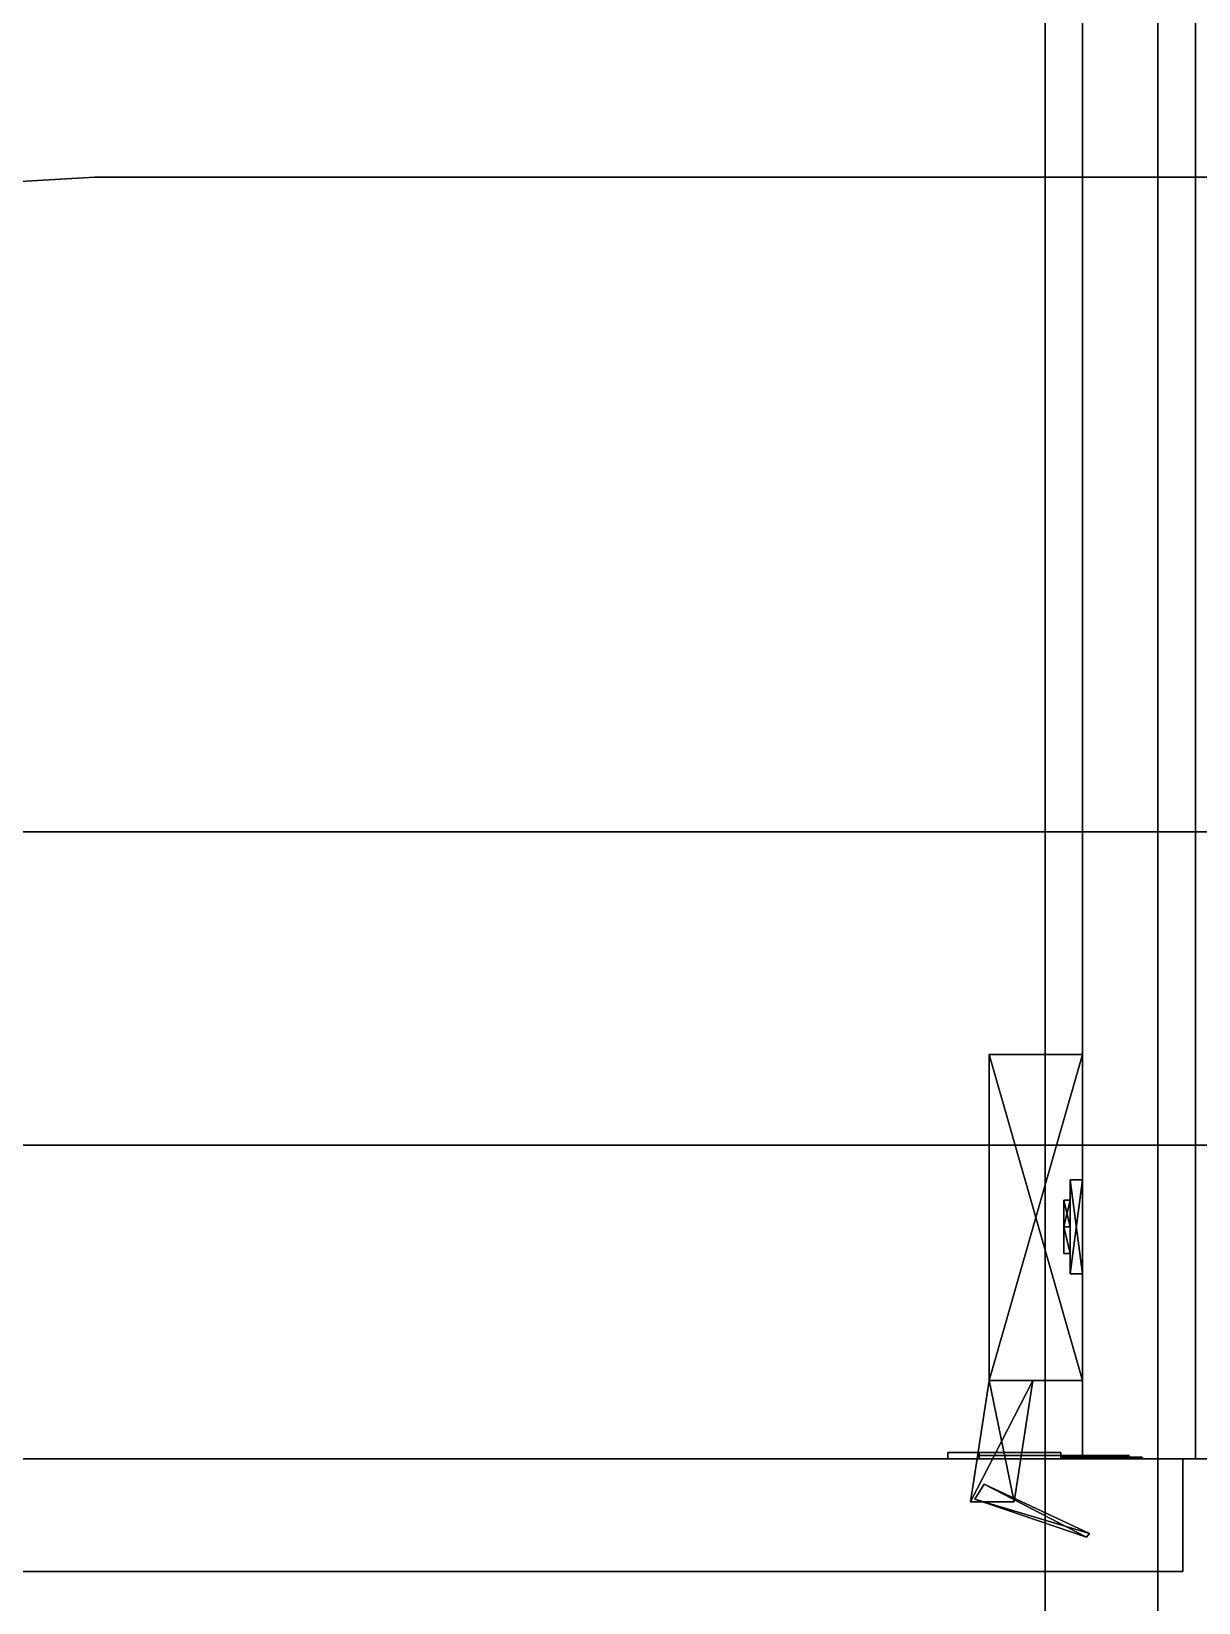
# Model space of a CAD drawing. Extents: x 0 to 5228, y -2725 to 0.
# Drawn here: x 2858.8 to 3045, y -522.9 to -272.3 of the extents above; entities that cross this region are included whole.
import ezdxf

# ---------------------------------------------------------------- set-up
doc = ezdxf.new("R2010")
doc.units = 0
for name, color, linetype in [('LAYER0', 7, 'CONTINUOUS'), ('LAYER1', 7, 'CONTINUOUS'), ('LAYER195', 45, 'CONTINUOUS'), ('LAYER269', 7, 'CONTINUOUS'), ('LAYER270', 7, 'CONTINUOUS'), ('LAYER273', 7, 'CONTINUOUS'), ('LAYER287', 28, 'CONTINUOUS'), ('LAYER288', 253, 'CONTINUOUS'), ('LAYER289', 28, 'CONTINUOUS'), ('LAYER290', 253, 'CONTINUOUS'), ('LAYER291', 45, 'CONTINUOUS'), ('LAYER306', 7, 'CONTINUOUS'), ('LAYER367', 7, 'CONTINUOUS'), ('LAYER368', 7, 'CONTINUOUS'), ('LAYER371', 7, 'CONTINUOUS'), ('LAYER555', 7, 'CONTINUOUS'), ('LAYER574', 7, 'CONTINUOUS'), ('LAYER587', 7, 'CONTINUOUS'), ('LAYER639', 45, 'CONTINUOUS'), ('LAYER640', 7, 'CONTINUOUS'), ('LAYER641', 7, 'CONTINUOUS'), ('LAYER753', 251, 'CONTINUOUS')]:
    doc.layers.add(name, color=color, linetype=linetype)

msp = doc.modelspace()

# ---------------------------------------------------------------- linework, layer by layer
at = {"layer": 'LAYER0', "invisible_edges": 1}
for points in [[(5227.5, 0), (0, -2725.14), (0, 0), (5227.5, 0)], [(5227.5, -2725.14, 5), (0, 0, 5), (0, -2725.14, 5), (5227.5, -2725.14, 5)], [(0, 0, 5), (5227.5, -2725.14, 5), (5227.5, 0, 5), (0, 0, 5)], [(0, -2725.14), (5227.5, 0), (5227.5, -2725.14), (0, -2725.14)]]:
    msp.add_3dface(points, dxfattribs=at)
at = {"layer": 'LAYER195', "invisible_edges": 1}
for points in [[(2372.5, -150, 1575), (4391.5, -500, 1575), (4391.5, -150, 1575), (2372.5, -150, 1575)], [(4391.5, -500, 1575), (2372.5, -150, 1575), (2372.5, -500, 1575), (4391.5, -500, 1575)], [(2372.5, -500, 1557), (4391.5, -150, 1557), (4391.5, -500, 1557), (2372.5, -500, 1557)], [(4391.5, -150, 1557), (2372.5, -500, 1557), (2372.5, -150, 1557), (4391.5, -150, 1557)], [(2372.5, -500, 1557), (4391.5, -500, 1575), (2372.5, -500, 1575), (2372.5, -500, 1557)], [(4391.5, -500, 1575), (2372.5, -500, 1557), (4391.5, -500, 1557), (4391.5, -500, 1575)]]:
    msp.add_3dface(points, dxfattribs=at)
at = {"layer": 'LAYER269', "invisible_edges": 1}
for points in [[(2390.5, -150, 1956), (3026.5, -500, 1956), (3026.5, -150, 1956), (2390.5, -150, 1956)], [(3026.5, -500, 1956), (2390.5, -150, 1956), (2390.5, -500, 1956), (3026.5, -500, 1956)], [(2390.5, -500, 1938), (3026.5, -150, 1938), (3026.5, -500, 1938), (2390.5, -500, 1938)], [(3026.5, -150, 1938), (2390.5, -500, 1938), (2390.5, -150, 1938), (3026.5, -150, 1938)], [(3026.5, -150, 1938), (3026.5, -500, 1956), (3026.5, -500, 1938), (3026.5, -150, 1938)], [(3026.5, -500, 1956), (3026.5, -150, 1938), (3026.5, -150, 1956), (3026.5, -500, 1956)], [(2390.5, -500, 1938), (3026.5, -500, 1956), (2390.5, -500, 1956), (2390.5, -500, 1938)], [(3026.5, -500, 1956), (2390.5, -500, 1938), (3026.5, -500, 1938), (3026.5, -500, 1956)]]:
    msp.add_3dface(points, dxfattribs=at)
at = {"layer": 'LAYER270', "invisible_edges": 1}
for points in [[(3026.5, -150, 1576), (2390.5, -500, 1576), (2390.5, -150, 1576), (3026.5, -150, 1576)], [(2390.5, -500, 1576), (3026.5, -150, 1576), (3026.5, -500, 1576), (2390.5, -500, 1576)], [(3026.5, -500, 1594), (2390.5, -150, 1594), (2390.5, -500, 1594), (3026.5, -500, 1594)], [(2390.5, -150, 1594), (3026.5, -500, 1594), (3026.5, -150, 1594), (2390.5, -150, 1594)], [(3026.5, -150, 1576), (3026.5, -500, 1594), (3026.5, -500, 1576), (3026.5, -150, 1576)], [(3026.5, -500, 1594), (3026.5, -150, 1576), (3026.5, -150, 1594), (3026.5, -500, 1594)], [(3026.5, -500, 1594), (2390.5, -500, 1576), (3026.5, -500, 1576), (3026.5, -500, 1594)], [(2390.5, -500, 1576), (3026.5, -500, 1594), (2390.5, -500, 1594), (2390.5, -500, 1576)]]:
    msp.add_3dface(points, dxfattribs=at)
at = {"layer": 'LAYER273', "invisible_edges": 1}
for points in [[(3026.5, -150, 1575), (3026.5, -500, 1957), (3026.5, -150, 1957), (3026.5, -150, 1575)], [(3026.5, -500, 1957), (3026.5, -150, 1575), (3026.5, -500, 1575), (3026.5, -500, 1957)], [(3026.5, -150, 1575), (3044.5, -500, 1575), (3026.5, -500, 1575), (3026.5, -150, 1575)], [(3044.5, -500, 1575), (3026.5, -150, 1575), (3044.5, -150, 1575), (3044.5, -500, 1575)], [(3044.5, -150, 1957), (3026.5, -500, 1957), (3044.5, -500, 1957), (3044.5, -150, 1957)], [(3026.5, -500, 1957), (3044.5, -150, 1957), (3026.5, -150, 1957), (3026.5, -500, 1957)], [(3044.5, -500, 1575), (3044.5, -150, 1957), (3044.5, -500, 1957), (3044.5, -500, 1575)], [(3044.5, -150, 1957), (3044.5, -500, 1575), (3044.5, -150, 1575), (3044.5, -150, 1957)], [(3044.5, -500, 1575), (3026.5, -500, 1957), (3026.5, -500, 1575), (3044.5, -500, 1575)], [(3026.5, -500, 1957), (3044.5, -500, 1575), (3044.5, -500, 1957), (3026.5, -500, 1957)]]:
    msp.add_3dface(points, dxfattribs=at)
at = {"layer": 'LAYER287'}
for points in [[(3005, -499, 1699), (3005, -500, 1699), (3005, -499, 1699)], [(3005, -499, 1657), (3023, -499, 1657), (3023, -499, 1657), (3005, -499, 1657)], [(3005, -499, 1699), (3023, -499, 1699), (3023, -499, 1699), (3005, -499, 1699)], [(3023, -499, 1657), (3023, -500, 1657), (3005, -500, 1657), (3005, -499, 1657)], [(3005, -500, 1657), (3005, -500, 1699), (3005, -499, 1699), (3005, -499, 1657)], [(3023, -499, 1699), (3023, -500, 1699), (3005, -500, 1699), (3005, -499, 1699)], [(3005, -500, 1657), (3023, -500, 1657), (3023, -500, 1699), (3005, -500, 1699)], [(3010, -499, 1669), (3010, -500, 1669), (3010, -500, 1687), (3010, -499, 1687)], [(3010, -499, 1669), (3010, -500, 1669), (3023, -500, 1669), (3023, -499, 1669)], [(3010, -499, 1687), (3010, -500, 1687), (3023, -500, 1687), (3023, -499, 1687)], [(3010, -500, 1669), (3010, -500, 1687), (3010, -500, 1669)], [(3023, -499, 1669), (3023, -500, 1669), (3023, -500, 1657), (3023, -499, 1657)], [(3023, -499, 1687), (3023, -500, 1687), (3023, -500, 1699), (3023, -499, 1699)], [(3023, -500, 1669), (3023, -500, 1657), (3023, -500, 1669)], [(3023, -500, 1687), (3023, -500, 1699), (3023, -500, 1687)]]:
    msp.add_3dface(points, dxfattribs=at)
for points, invisible_edges in [([(3005, -499, 1699), (3005, -499, 1657), (3010, -499, 1669), (3010, -499, 1687)], 10), ([(3005, -499, 1657), (3010, -499, 1669), (3023, -499, 1669), (3023, -499, 1657)], 1), ([(3005, -499, 1699), (3010, -499, 1687), (3023, -499, 1687), (3023, -499, 1699)], 1), ([(3023, -499.5, 1687), (3023, -499.5, 1669), (3010, -499.5, 1669), (3010, -499.5, 1687)], 1), ([(3027.209, -499.5, 1683.317), (3027, -499.5, 1672.5), (3023, -499.5, 1669), (3023, -499.5, 1687)], 5), ([(3023, -499.75, 1665), (3027.975, -499.75, 1665.99), (3027, -499.75, 1672.5), (3023, -499.75, 1669)], 2), ([(3027.975, -499.75, 1690.01), (3023, -499.75, 1691), (3023, -499.75, 1687), (3027, -499.75, 1683.5)], 8), ([(3034, -499.5, 1683.5), (3034, -499.5, 1672.5), (3027, -499.5, 1672.5), (3027.209, -499.5, 1683.317)], 4), ([(3027.975, -499.75, 1665.99), (3032.192, -499.75, 1668.808), (3030.5, -499.75, 1672.5), (3027, -499.75, 1672.5)], 10), ([(3032.192, -499.75, 1687.192), (3027.975, -499.75, 1690.01), (3027, -499.75, 1683.5), (3030.5, -499.75, 1683.5)], 10), ([(3032.192, -499.75, 1668.808), (3035.01, -499.75, 1673.025), (3034, -499.75, 1672.5), (3030.5, -499.75, 1672.5)], 10), ([(3035.01, -499.75, 1682.975), (3032.192, -499.75, 1687.192), (3030.5, -499.75, 1683.5), (3034, -499.75, 1683.5)], 10), ([(3035.01, -499.75, 1673.025), (3036, -499.75, 1678), (3034, -499.75, 1678), (3034, -499.75, 1672.5)], 10), ([(3036, -499.75, 1678), (3035.01, -499.75, 1682.975), (3034, -499.75, 1683.5), (3034, -499.75, 1678)], 10)]:
    msp.add_3dface(points, dxfattribs=dict(at, invisible_edges=invisible_edges))
at = {"layer": 'LAYER288'}
for points in [[(3026.5, -487.5, 1671.217), (3011.579, -487.5, 1671.217), (3026.5, -435.5, 1671.217), (3026.5, -487.5, 1671.217)], [(3026.5, -435.5, 1671.217), (3011.579, -487.5, 1671.217), (3011.579, -435.5, 1671.217), (3026.5, -435.5, 1671.217)], [(3026.5, -435.5, 1671.217), (3011.579, -435.5, 1671.217), (3026.5, -435.5, 1684.783), (3026.5, -435.5, 1671.217)], [(3026.5, -435.5, 1684.783), (3011.579, -435.5, 1671.217), (3011.579, -435.5, 1684.783), (3026.5, -435.5, 1684.783)], [(3026.5, -435.5, 1684.783), (3011.579, -435.5, 1684.783), (3026.5, -487.5, 1684.783), (3026.5, -435.5, 1684.783)], [(3026.5, -487.5, 1684.783), (3011.579, -435.5, 1684.783), (3011.579, -487.5, 1684.783), (3026.5, -487.5, 1684.783)], [(3011.579, -487.5, 1671.217), (3011.579, -487.5, 1684.783), (3011.579, -435.5, 1671.217), (3011.579, -487.5, 1671.217)], [(3011.579, -435.5, 1671.217), (3011.579, -487.5, 1684.783), (3011.579, -435.5, 1684.783), (3011.579, -435.5, 1671.217)], [(3024.51, -470.5, 1704), (3026.5, -470.5, 1704), (3026.5, -455.5, 1704), (3024.51, -470.5, 1704)], [(3024.51, -470.5, 1704), (3026.5, -455.5, 1704), (3024.51, -455.5, 1704), (3024.51, -470.5, 1704)], [(3024.51, -455.5, 1704), (3026.5, -455.5, 1704), (3026.5, -455.5, 1652), (3024.51, -455.5, 1704)], [(3024.51, -455.5, 1704), (3026.5, -455.5, 1652), (3024.51, -455.5, 1652), (3024.51, -455.5, 1704)], [(3024.51, -455.5, 1652), (3026.5, -455.5, 1652), (3026.5, -470.5, 1652), (3024.51, -455.5, 1652)], [(3024.51, -455.5, 1652), (3026.5, -470.5, 1652), (3024.51, -470.5, 1652), (3024.51, -455.5, 1652)], [(3024.51, -470.5, 1652), (3024.51, -470.5, 1704), (3024.51, -455.5, 1704), (3024.51, -470.5, 1652)], [(3024.51, -470.5, 1652), (3024.51, -455.5, 1704), (3024.51, -455.5, 1652), (3024.51, -470.5, 1652)], [(3023.516, -463, 1691.291), (3023.516, -458.7573, 1696.087), (3024.51, -463, 1691.291), (3023.516, -463, 1691.291)], [(3024.51, -463, 1691.291), (3023.516, -458.7573, 1696.087), (3024.51, -458.7573, 1696.087), (3024.51, -463, 1691.291)], [(3023.516, -458.7573, 1696.087), (3023.516, -463, 1700.883), (3024.51, -458.7573, 1696.087), (3023.516, -458.7573, 1696.087)], [(3024.51, -458.7573, 1696.087), (3023.516, -463, 1700.883), (3024.51, -463, 1700.883), (3024.51, -458.7573, 1696.087)], [(3023.516, -463, 1700.883), (3023.516, -458.7573, 1696.087), (3023.516, -467.2427, 1696.087), (3023.516, -463, 1700.883)], [(3023.516, -467.2427, 1696.087), (3023.516, -458.7573, 1696.087), (3023.516, -463, 1691.291), (3023.516, -467.2427, 1696.087)], [(3023.516, -463, 1655.117), (3023.516, -458.7573, 1659.913), (3024.51, -463, 1655.117), (3023.516, -463, 1655.117)], [(3024.51, -463, 1655.117), (3023.516, -458.7573, 1659.913), (3024.51, -458.7573, 1659.913), (3024.51, -463, 1655.117)], [(3023.516, -458.7573, 1659.913), (3023.516, -463, 1664.709), (3024.51, -458.7573, 1659.913), (3023.516, -458.7573, 1659.913)], [(3024.51, -458.7573, 1659.913), (3023.516, -463, 1664.709), (3024.51, -463, 1664.709), (3024.51, -458.7573, 1659.913)], [(3023.516, -463, 1664.709), (3023.516, -458.7573, 1659.913), (3023.516, -467.2427, 1659.913), (3023.516, -463, 1664.709)], [(3023.516, -467.2427, 1659.913), (3023.516, -458.7573, 1659.913), (3023.516, -463, 1655.117), (3023.516, -467.2427, 1659.913)], [(3024.51, -463, 1700.883), (3024.51, -458.7573, 1696.087), (3024.51, -463, 1691.291), (3024.51, -463, 1700.883)], [(3024.51, -463, 1664.709), (3024.51, -458.7573, 1659.913), (3024.51, -463, 1655.117), (3024.51, -463, 1664.709)], [(3023.516, -467.2427, 1696.087), (3023.516, -463, 1691.291), (3024.51, -467.2427, 1696.087), (3023.516, -467.2427, 1696.087)], [(3024.51, -467.2427, 1696.087), (3023.516, -463, 1691.291), (3024.51, -463, 1691.291), (3024.51, -467.2427, 1696.087)], [(3024.51, -463, 1700.883), (3023.516, -463, 1700.883), (3024.51, -467.2427, 1696.087), (3024.51, -463, 1700.883)], [(3024.51, -467.2427, 1696.087), (3023.516, -463, 1700.883), (3023.516, -467.2427, 1696.087), (3024.51, -467.2427, 1696.087)], [(3023.516, -467.2427, 1659.913), (3023.516, -463, 1655.117), (3024.51, -467.2427, 1659.913), (3023.516, -467.2427, 1659.913)], [(3024.51, -467.2427, 1659.913), (3023.516, -463, 1655.117), (3024.51, -463, 1655.117), (3024.51, -467.2427, 1659.913)], [(3024.51, -463, 1664.709), (3023.516, -463, 1664.709), (3024.51, -467.2427, 1659.913), (3024.51, -463, 1664.709)], [(3024.51, -467.2427, 1659.913), (3023.516, -463, 1664.709), (3023.516, -467.2427, 1659.913), (3024.51, -467.2427, 1659.913)], [(3024.51, -463, 1700.883), (3024.51, -463, 1691.291), (3024.51, -467.2427, 1696.087), (3024.51, -463, 1700.883)], [(3024.51, -463, 1664.709), (3024.51, -463, 1655.117), (3024.51, -467.2427, 1659.913), (3024.51, -463, 1664.709)], [(3026.5, -470.5, 1652), (3026.5, -470.5, 1704), (3024.51, -470.5, 1704), (3026.5, -470.5, 1652)], [(3026.5, -470.5, 1652), (3024.51, -470.5, 1704), (3024.51, -470.5, 1652), (3026.5, -470.5, 1652)], [(3015.558, -506.8652, 1671.217), (3008.594, -506.8652, 1671.217), (3018.542, -487.5, 1671.217), (3015.558, -506.8652, 1671.217)], [(3018.542, -487.5, 1671.217), (3008.594, -506.8652, 1671.217), (3011.579, -487.5, 1671.217), (3018.542, -487.5, 1671.217)], [(3015.558, -506.8652, 1684.783), (3011.579, -487.5, 1684.783), (3008.594, -506.8652, 1684.783), (3015.558, -506.8652, 1684.783)], [(3008.594, -506.8652, 1671.217), (3008.594, -506.8652, 1684.783), (3011.579, -487.5, 1671.217), (3008.594, -506.8652, 1671.217)], [(3011.579, -487.5, 1671.217), (3008.594, -506.8652, 1684.783), (3011.579, -487.5, 1684.783), (3011.579, -487.5, 1671.217)], [(3018.542, -487.5, 1684.783), (3011.579, -487.5, 1684.783), (3015.558, -506.8652, 1684.783), (3018.542, -487.5, 1684.783)], [(3010.808, -504.0752, 1672.348), (3027.091, -512.5, 1672.348), (3009.318, -506.4556, 1672.348), (3010.808, -504.0752, 1672.348)], [(3010.808, -504.0752, 1683.652), (3009.318, -506.4556, 1683.652), (3027.582, -511.9229, 1683.652), (3010.808, -504.0752, 1683.652)], [(3027.582, -511.9229, 1672.348), (3027.091, -512.5, 1672.348), (3010.808, -504.0752, 1672.348), (3027.582, -511.9229, 1672.348)], [(3027.582, -511.9229, 1683.652), (3009.318, -506.4556, 1683.652), (3027.091, -512.5, 1683.652), (3027.582, -511.9229, 1683.652)], [(3027.091, -512.5, 1672.348), (3027.091, -512.5, 1683.652), (3009.318, -506.4556, 1672.348), (3027.091, -512.5, 1672.348)], [(3009.318, -506.4556, 1672.348), (3027.091, -512.5, 1683.652), (3009.318, -506.4556, 1683.652), (3009.318, -506.4556, 1672.348)]]:
    msp.add_3dface(points, dxfattribs=at)
at = {"layer": 'LAYER289'}
for points in [[(3005, -499, 1875), (3005, -500, 1875), (3005, -499, 1875)], [(3005, -499, 1833), (3023, -499, 1833), (3023, -499, 1833), (3005, -499, 1833)], [(3005, -499, 1875), (3023, -499, 1875), (3023, -499, 1875), (3005, -499, 1875)], [(3023, -499, 1833), (3023, -500, 1833), (3005, -500, 1833), (3005, -499, 1833)], [(3005, -500, 1833), (3005, -500, 1875), (3005, -499, 1875), (3005, -499, 1833)], [(3023, -499, 1875), (3023, -500, 1875), (3005, -500, 1875), (3005, -499, 1875)], [(3005, -500, 1833), (3023, -500, 1833), (3023, -500, 1875), (3005, -500, 1875)], [(3010, -499, 1845), (3010, -500, 1845), (3010, -500, 1863), (3010, -499, 1863)], [(3010, -499, 1845), (3010, -500, 1845), (3023, -500, 1845), (3023, -499, 1845)], [(3010, -499, 1863), (3010, -500, 1863), (3023, -500, 1863), (3023, -499, 1863)], [(3010, -500, 1845), (3010, -500, 1863), (3010, -500, 1845)], [(3023, -499, 1845), (3023, -500, 1845), (3023, -500, 1833), (3023, -499, 1833)], [(3023, -499, 1863), (3023, -500, 1863), (3023, -500, 1875), (3023, -499, 1875)], [(3023, -500, 1845), (3023, -500, 1833), (3023, -500, 1845)], [(3023, -500, 1863), (3023, -500, 1875), (3023, -500, 1863)]]:
    msp.add_3dface(points, dxfattribs=at)
for points, invisible_edges in [([(3005, -499, 1875), (3005, -499, 1833), (3010, -499, 1845), (3010, -499, 1863)], 10), ([(3005, -499, 1833), (3010, -499, 1845), (3023, -499, 1845), (3023, -499, 1833)], 1), ([(3005, -499, 1875), (3010, -499, 1863), (3023, -499, 1863), (3023, -499, 1875)], 1), ([(3023, -499.5, 1863), (3023, -499.5, 1845), (3010, -499.5, 1845), (3010, -499.5, 1863)], 1), ([(3027.209, -499.5, 1859.317), (3027, -499.5, 1848.5), (3023, -499.5, 1845), (3023, -499.5, 1863)], 5), ([(3023, -499.75, 1841), (3027.975, -499.75, 1841.99), (3027, -499.75, 1848.5), (3023, -499.75, 1845)], 2), ([(3027.975, -499.75, 1866.01), (3023, -499.75, 1867), (3023, -499.75, 1863), (3027, -499.75, 1859.5)], 8), ([(3034, -499.5, 1859.5), (3034, -499.5, 1848.5), (3027, -499.5, 1848.5), (3027.209, -499.5, 1859.317)], 4), ([(3027.975, -499.75, 1841.99), (3032.192, -499.75, 1844.808), (3030.5, -499.75, 1848.5), (3027, -499.75, 1848.5)], 10), ([(3032.192, -499.75, 1863.192), (3027.975, -499.75, 1866.01), (3027, -499.75, 1859.5), (3030.5, -499.75, 1859.5)], 10), ([(3032.192, -499.75, 1844.808), (3035.01, -499.75, 1849.025), (3034, -499.75, 1848.5), (3030.5, -499.75, 1848.5)], 10), ([(3035.01, -499.75, 1858.975), (3032.192, -499.75, 1863.192), (3030.5, -499.75, 1859.5), (3034, -499.75, 1859.5)], 10), ([(3035.01, -499.75, 1849.025), (3036, -499.75, 1854), (3034, -499.75, 1854), (3034, -499.75, 1848.5)], 10), ([(3036, -499.75, 1854), (3035.01, -499.75, 1858.975), (3034, -499.75, 1859.5), (3034, -499.75, 1854)], 10)]:
    msp.add_3dface(points, dxfattribs=dict(at, invisible_edges=invisible_edges))
at = {"layer": 'LAYER290'}
for points in [[(3026.5, -487.5, 1847.217), (3011.579, -487.5, 1847.217), (3026.5, -435.5, 1847.217), (3026.5, -487.5, 1847.217)], [(3026.5, -435.5, 1847.217), (3011.579, -487.5, 1847.217), (3011.579, -435.5, 1847.217), (3026.5, -435.5, 1847.217)], [(3026.5, -435.5, 1847.217), (3011.579, -435.5, 1847.217), (3026.5, -435.5, 1860.783), (3026.5, -435.5, 1847.217)], [(3026.5, -435.5, 1860.783), (3011.579, -435.5, 1847.217), (3011.579, -435.5, 1860.783), (3026.5, -435.5, 1860.783)], [(3026.5, -435.5, 1860.783), (3011.579, -435.5, 1860.783), (3026.5, -487.5, 1860.783), (3026.5, -435.5, 1860.783)], [(3026.5, -487.5, 1860.783), (3011.579, -435.5, 1860.783), (3011.579, -487.5, 1860.783), (3026.5, -487.5, 1860.783)], [(3011.579, -487.5, 1847.217), (3011.579, -487.5, 1860.783), (3011.579, -435.5, 1847.217), (3011.579, -487.5, 1847.217)], [(3011.579, -435.5, 1847.217), (3011.579, -487.5, 1860.783), (3011.579, -435.5, 1860.783), (3011.579, -435.5, 1847.217)], [(3024.51, -470.5, 1880), (3026.5, -470.5, 1880), (3026.5, -455.5, 1880), (3024.51, -470.5, 1880)], [(3024.51, -470.5, 1880), (3026.5, -455.5, 1880), (3024.51, -455.5, 1880), (3024.51, -470.5, 1880)], [(3024.51, -455.5, 1880), (3026.5, -455.5, 1880), (3026.5, -455.5, 1828), (3024.51, -455.5, 1880)], [(3024.51, -455.5, 1880), (3026.5, -455.5, 1828), (3024.51, -455.5, 1828), (3024.51, -455.5, 1880)], [(3024.51, -455.5, 1828), (3026.5, -455.5, 1828), (3026.5, -470.5, 1828), (3024.51, -455.5, 1828)], [(3024.51, -455.5, 1828), (3026.5, -470.5, 1828), (3024.51, -470.5, 1828), (3024.51, -455.5, 1828)], [(3024.51, -470.5, 1828), (3024.51, -470.5, 1880), (3024.51, -455.5, 1880), (3024.51, -470.5, 1828)], [(3024.51, -470.5, 1828), (3024.51, -455.5, 1880), (3024.51, -455.5, 1828), (3024.51, -470.5, 1828)], [(3023.516, -463, 1867.291), (3023.516, -458.7573, 1872.087), (3024.51, -463, 1867.291), (3023.516, -463, 1867.291)], [(3024.51, -463, 1867.291), (3023.516, -458.7573, 1872.087), (3024.51, -458.7573, 1872.087), (3024.51, -463, 1867.291)], [(3023.516, -458.7573, 1872.087), (3023.516, -463, 1876.883), (3024.51, -458.7573, 1872.087), (3023.516, -458.7573, 1872.087)], [(3024.51, -458.7573, 1872.087), (3023.516, -463, 1876.883), (3024.51, -463, 1876.883), (3024.51, -458.7573, 1872.087)], [(3023.516, -463, 1876.883), (3023.516, -458.7573, 1872.087), (3023.516, -467.2427, 1872.087), (3023.516, -463, 1876.883)], [(3023.516, -467.2427, 1872.087), (3023.516, -458.7573, 1872.087), (3023.516, -463, 1867.291), (3023.516, -467.2427, 1872.087)], [(3023.516, -463, 1831.117), (3023.516, -458.7573, 1835.913), (3024.51, -463, 1831.117), (3023.516, -463, 1831.117)], [(3024.51, -463, 1831.117), (3023.516, -458.7573, 1835.913), (3024.51, -458.7573, 1835.913), (3024.51, -463, 1831.117)], [(3023.516, -458.7573, 1835.913), (3023.516, -463, 1840.709), (3024.51, -458.7573, 1835.913), (3023.516, -458.7573, 1835.913)], [(3024.51, -458.7573, 1835.913), (3023.516, -463, 1840.709), (3024.51, -463, 1840.709), (3024.51, -458.7573, 1835.913)], [(3023.516, -463, 1840.709), (3023.516, -458.7573, 1835.913), (3023.516, -467.2427, 1835.913), (3023.516, -463, 1840.709)], [(3023.516, -467.2427, 1835.913), (3023.516, -458.7573, 1835.913), (3023.516, -463, 1831.117), (3023.516, -467.2427, 1835.913)], [(3024.51, -463, 1876.883), (3024.51, -458.7573, 1872.087), (3024.51, -463, 1867.291), (3024.51, -463, 1876.883)], [(3024.51, -463, 1840.709), (3024.51, -458.7573, 1835.913), (3024.51, -463, 1831.117), (3024.51, -463, 1840.709)], [(3023.516, -467.2427, 1872.087), (3023.516, -463, 1867.291), (3024.51, -467.2427, 1872.087), (3023.516, -467.2427, 1872.087)], [(3024.51, -467.2427, 1872.087), (3023.516, -463, 1867.291), (3024.51, -463, 1867.291), (3024.51, -467.2427, 1872.087)], [(3024.51, -463, 1876.883), (3023.516, -463, 1876.883), (3024.51, -467.2427, 1872.087), (3024.51, -463, 1876.883)], [(3024.51, -467.2427, 1872.087), (3023.516, -463, 1876.883), (3023.516, -467.2427, 1872.087), (3024.51, -467.2427, 1872.087)], [(3023.516, -467.2427, 1835.913), (3023.516, -463, 1831.117), (3024.51, -467.2427, 1835.913), (3023.516, -467.2427, 1835.913)], [(3024.51, -467.2427, 1835.913), (3023.516, -463, 1831.117), (3024.51, -463, 1831.117), (3024.51, -467.2427, 1835.913)], [(3024.51, -463, 1840.709), (3023.516, -463, 1840.709), (3024.51, -467.2427, 1835.913), (3024.51, -463, 1840.709)], [(3024.51, -467.2427, 1835.913), (3023.516, -463, 1840.709), (3023.516, -467.2427, 1835.913), (3024.51, -467.2427, 1835.913)], [(3024.51, -463, 1876.883), (3024.51, -463, 1867.291), (3024.51, -467.2427, 1872.087), (3024.51, -463, 1876.883)], [(3024.51, -463, 1840.709), (3024.51, -463, 1831.117), (3024.51, -467.2427, 1835.913), (3024.51, -463, 1840.709)], [(3026.5, -470.5, 1828), (3026.5, -470.5, 1880), (3024.51, -470.5, 1880), (3026.5, -470.5, 1828)], [(3026.5, -470.5, 1828), (3024.51, -470.5, 1880), (3024.51, -470.5, 1828), (3026.5, -470.5, 1828)], [(3015.558, -506.8652, 1847.217), (3008.594, -506.8652, 1847.217), (3018.542, -487.5, 1847.217), (3015.558, -506.8652, 1847.217)], [(3018.542, -487.5, 1847.217), (3008.594, -506.8652, 1847.217), (3011.579, -487.5, 1847.217), (3018.542, -487.5, 1847.217)], [(3015.558, -506.8652, 1860.783), (3011.579, -487.5, 1860.783), (3008.594, -506.8652, 1860.783), (3015.558, -506.8652, 1860.783)], [(3008.594, -506.8652, 1847.217), (3008.594, -506.8652, 1860.783), (3011.579, -487.5, 1847.217), (3008.594, -506.8652, 1847.217)], [(3011.579, -487.5, 1847.217), (3008.594, -506.8652, 1860.783), (3011.579, -487.5, 1860.783), (3011.579, -487.5, 1847.217)], [(3018.542, -487.5, 1860.783), (3011.579, -487.5, 1860.783), (3015.558, -506.8652, 1860.783), (3018.542, -487.5, 1860.783)], [(3010.808, -504.0752, 1848.348), (3027.091, -512.5, 1848.348), (3009.318, -506.4556, 1848.348), (3010.808, -504.0752, 1848.348)], [(3010.808, -504.0752, 1859.652), (3009.318, -506.4556, 1859.652), (3027.582, -511.9229, 1859.652), (3010.808, -504.0752, 1859.652)], [(3027.582, -511.9229, 1848.348), (3027.091, -512.5, 1848.348), (3010.808, -504.0752, 1848.348), (3027.582, -511.9229, 1848.348)], [(3027.582, -511.9229, 1859.652), (3009.318, -506.4556, 1859.652), (3027.091, -512.5, 1859.652), (3027.582, -511.9229, 1859.652)], [(3027.091, -512.5, 1848.348), (3027.091, -512.5, 1859.652), (3009.318, -506.4556, 1848.348), (3027.091, -512.5, 1848.348)], [(3009.318, -506.4556, 1848.348), (3027.091, -512.5, 1859.652), (3009.318, -506.4556, 1859.652), (3009.318, -506.4556, 1848.348)]]:
    msp.add_3dface(points, dxfattribs=at)
at = {"layer": 'LAYER291', "invisible_edges": 1}
for points in [[(2710, -500, 1954), (3042.5, -500, 1550), (2710, -500, 1550), (2710, -500, 1954)], [(3042.5, -500, 1550), (2710, -500, 1954), (3042.5, -500, 1954), (3042.5, -500, 1550)], [(2710, -518, 1550), (3042.5, -500, 1550), (3042.5, -518, 1550), (2710, -518, 1550)], [(3042.5, -500, 1550), (2710, -518, 1550), (2710, -500, 1550), (3042.5, -500, 1550)], [(2710, -500, 1954), (3042.5, -518, 1954), (3042.5, -500, 1954), (2710, -500, 1954)], [(3042.5, -518, 1954), (2710, -500, 1954), (2710, -518, 1954), (3042.5, -518, 1954)], [(3042.5, -518, 1954), (3042.5, -500, 1550), (3042.5, -500, 1954), (3042.5, -518, 1954)], [(3042.5, -500, 1550), (3042.5, -518, 1954), (3042.5, -518, 1550), (3042.5, -500, 1550)], [(3042.5, -518, 1954), (2710, -518, 1550), (3042.5, -518, 1550), (3042.5, -518, 1954)], [(2710, -518, 1550), (3042.5, -518, 1954), (2710, -518, 1954), (2710, -518, 1550)]]:
    msp.add_3dface(points, dxfattribs=at)
at = {"layer": 'LAYER306', "invisible_edges": 1}
for points in [[(3038.5, -150, 1993), (3056.5, -730, 1993), (3038.5, -730, 1993), (3038.5, -150, 1993)], [(3056.5, -730, 1993), (3038.5, -150, 1993), (3056.5, -150, 1993), (3056.5, -730, 1993)], [(3056.5, -150, 2475), (3038.5, -730, 2475), (3056.5, -730, 2475), (3056.5, -150, 2475)], [(3038.5, -730, 2475), (3056.5, -150, 2475), (3038.5, -150, 2475), (3038.5, -730, 2475)], [(3038.5, -730, 2475), (3038.5, -150, 1993), (3038.5, -730, 1993), (3038.5, -730, 2475)], [(3038.5, -150, 1993), (3038.5, -730, 2475), (3038.5, -150, 2475), (3038.5, -150, 1993)]]:
    msp.add_3dface(points, dxfattribs=at)
at = {"layer": 'LAYER367', "invisible_edges": 1}
for points in [[(2372.5, -150, 2474), (3020.5, -730, 2474), (3020.5, -150, 2474), (2372.5, -150, 2474)], [(3020.5, -730, 2474), (2372.5, -150, 2474), (2372.5, -730, 2474), (3020.5, -730, 2474)], [(2372.5, -730, 2456), (3020.5, -150, 2456), (3020.5, -730, 2456), (2372.5, -730, 2456)], [(3020.5, -150, 2456), (2372.5, -730, 2456), (2372.5, -150, 2456), (3020.5, -150, 2456)], [(3020.5, -150, 2456), (3020.5, -730, 2474), (3020.5, -730, 2456), (3020.5, -150, 2456)], [(3020.5, -730, 2474), (3020.5, -150, 2456), (3020.5, -150, 2474), (3020.5, -730, 2474)]]:
    msp.add_3dface(points, dxfattribs=at)
at = {"layer": 'LAYER368', "invisible_edges": 1}
for points in [[(3020.5, -150, 1994), (2372.5, -730, 1994), (2372.5, -150, 1994), (3020.5, -150, 1994)], [(2372.5, -730, 1994), (3020.5, -150, 1994), (3020.5, -730, 1994), (2372.5, -730, 1994)], [(3020.5, -730, 2012), (2372.5, -150, 2012), (2372.5, -730, 2012), (3020.5, -730, 2012)], [(2372.5, -150, 2012), (3020.5, -730, 2012), (3020.5, -150, 2012), (2372.5, -150, 2012)], [(3020.5, -150, 1994), (3020.5, -730, 2012), (3020.5, -730, 1994), (3020.5, -150, 1994)], [(3020.5, -730, 2012), (3020.5, -150, 1994), (3020.5, -150, 2012), (3020.5, -730, 2012)]]:
    msp.add_3dface(points, dxfattribs=at)
at = {"layer": 'LAYER371', "invisible_edges": 1}
for points in [[(3020.5, -150, 1993), (3020.5, -730, 2475), (3020.5, -150, 2475), (3020.5, -150, 1993)], [(3020.5, -730, 2475), (3020.5, -150, 1993), (3020.5, -730, 1993), (3020.5, -730, 2475)], [(3020.5, -150, 1993), (3038.5, -730, 1993), (3020.5, -730, 1993), (3020.5, -150, 1993)], [(3038.5, -730, 1993), (3020.5, -150, 1993), (3038.5, -150, 1993), (3038.5, -730, 1993)], [(3038.5, -150, 2475), (3020.5, -730, 2475), (3038.5, -730, 2475), (3038.5, -150, 2475)], [(3020.5, -730, 2475), (3038.5, -150, 2475), (3020.5, -150, 2475), (3020.5, -730, 2475)], [(3038.5, -730, 1993), (3038.5, -150, 2475), (3038.5, -730, 2475), (3038.5, -730, 1993)], [(3038.5, -150, 2475), (3038.5, -730, 1993), (3038.5, -150, 1993), (3038.5, -150, 2475)]]:
    msp.add_3dface(points, dxfattribs=at)
at = {"layer": 'LAYER555', "invisible_edges": 1}
for points in [[(2689.5, -174.6001, 538.5), (3353.5, -730, 538.5), (3353.5, -174.6001, 538.5), (2689.5, -174.6001, 538.5)], [(3353.5, -730, 538.5), (2689.5, -174.6001, 538.5), (2689.5, -730, 538.5), (3353.5, -730, 538.5)], [(2689.5, -730, 520.5), (3353.5, -174.6001, 520.5), (3353.5, -730, 520.5), (2689.5, -730, 520.5)], [(3353.5, -174.6001, 520.5), (2689.5, -730, 520.5), (2689.5, -174.6001, 520.5), (3353.5, -174.6001, 520.5)]]:
    msp.add_3dface(points, dxfattribs=at)
at = {"layer": 'LAYER574', "invisible_edges": 1}
for points in [[(3353.5, -150, 156), (2689.5, -730, 156), (2689.5, -150, 156), (3353.5, -150, 156)], [(2689.5, -730, 156), (3353.5, -150, 156), (3353.5, -730, 156), (2689.5, -730, 156)], [(3353.5, -730, 174), (2689.5, -150, 174), (2689.5, -730, 174), (3353.5, -730, 174)], [(2689.5, -150, 174), (3353.5, -730, 174), (3353.5, -150, 174), (2689.5, -150, 174)]]:
    msp.add_3dface(points, dxfattribs=at)
at = {"layer": 'LAYER587', "invisible_edges": 1}
for points in [[(3336.5, -230, 202), (2706.5, -730, 202), (2706.5, -230, 202), (3336.5, -230, 202)], [(2706.5, -730, 202), (3336.5, -230, 202), (3336.5, -730, 202), (2706.5, -730, 202)], [(3336.5, -730, 208), (2706.5, -230, 208), (2706.5, -730, 208), (3336.5, -730, 208)], [(2706.5, -230, 208), (3336.5, -730, 208), (3336.5, -230, 208), (2706.5, -230, 208)]]:
    msp.add_3dface(points, dxfattribs=at)
at = {"layer": 'LAYER639', "invisible_edges": 1}
for points in [[(4427.5, -400, 1957), (2372.5, -500, 1957), (2372.5, -400, 1957), (4427.5, -400, 1957)], [(2372.5, -500, 1957), (4427.5, -400, 1957), (4427.5, -500, 1957), (2372.5, -500, 1957)], [(2372.5, -400, 1975), (4427.5, -400, 1957), (2372.5, -400, 1957), (2372.5, -400, 1975)], [(4427.5, -400, 1957), (2372.5, -400, 1975), (4427.5, -400, 1975), (4427.5, -400, 1957)], [(4427.5, -500, 1975), (2372.5, -400, 1975), (2372.5, -500, 1975), (4427.5, -500, 1975)], [(2372.5, -400, 1975), (4427.5, -500, 1975), (4427.5, -400, 1975), (2372.5, -400, 1975)], [(4427.5, -500, 1975), (2372.5, -500, 1957), (4427.5, -500, 1957), (4427.5, -500, 1975)], [(2372.5, -500, 1957), (4427.5, -500, 1975), (2372.5, -500, 1975), (2372.5, -500, 1957)]]:
    msp.add_3dface(points, dxfattribs=at)
at = {"layer": 'LAYER640'}
for points, invisible_edges in [([(2868.89, -295.5601, 885), (2354.5, -153.1201, 885), (3174.07, -295.5601, 885), (2868.89, -295.5601, 885)], 3), ([(2849.01, -296.75, 885), (2354.5, -153.1201, 885), (2868.89, -295.5601, 885), (2849.01, -296.75, 885)], 3), ([(2354.5, -153.1201, 885), (3194.29, -296.75, 885), (3174.07, -295.5601, 885), (2354.5, -153.1201, 885)], 5), ([(4409.5, -153.1201, 885), (3194.29, -296.75, 885), (2354.5, -153.1201, 885), (4409.5, -153.1201, 885)], 3), ([(2354.5, -153.1201, 925), (2849.01, -296.75, 925), (4409.5, -153.1201, 925), (2354.5, -153.1201, 925)], 3), ([(4409.5, -153.1201, 925), (2849.01, -296.75, 925), (2868.89, -295.5601, 925), (4409.5, -153.1201, 925)], 5), ([(3174.07, -295.5601, 925), (4409.5, -153.1201, 925), (2868.89, -295.5601, 925), (3174.07, -295.5601, 925)], 3)]:
    msp.add_3dface(points, dxfattribs=dict(at, invisible_edges=invisible_edges))
at = {"layer": 'LAYER641', "invisible_edges": 1}
for points in [[(3353.5, -152.1201, 5), (2381.5, -702.1201, 5), (2381.5, -152.1201, 5), (3353.5, -152.1201, 5)], [(2381.5, -702.1201, 5), (3353.5, -152.1201, 5), (3353.5, -702.1201, 5), (2381.5, -702.1201, 5)], [(3353.5, -702.1201, 155), (2381.5, -152.1201, 155), (2381.5, -702.1201, 155), (3353.5, -702.1201, 155)], [(2381.5, -152.1201, 155), (3353.5, -702.1201, 155), (3353.5, -152.1201, 155), (2381.5, -152.1201, 155)]]:
    msp.add_3dface(points, dxfattribs=at)
at = {"layer": 'LAYER753', "invisible_edges": 1}
for points in [[(4409.5, -450, 1975), (2354.5, -730, 1975), (2354.5, -450, 1975), (4409.5, -450, 1975)], [(2354.5, -730, 1975), (4409.5, -450, 1975), (4409.5, -730, 1975), (2354.5, -730, 1975)], [(2354.5, -450, 1993), (4409.5, -450, 1975), (2354.5, -450, 1975), (2354.5, -450, 1993)], [(4409.5, -450, 1975), (2354.5, -450, 1993), (4409.5, -450, 1993), (4409.5, -450, 1975)], [(4409.5, -730, 1993), (2354.5, -450, 1993), (2354.5, -730, 1993), (4409.5, -730, 1993)], [(2354.5, -450, 1993), (4409.5, -730, 1993), (4409.5, -450, 1993), (2354.5, -450, 1993)]]:
    msp.add_3dface(points, dxfattribs=at)

# ---------------------------------------------------------------- meshes
at = {"layer": 'LAYER1'}
mesh = msp.add_polymesh((6, 2), dxfattribs=at)
for k, corner in enumerate([(4927.5, -150, 2523), (977.5, -150, 2523), (4927.5, -330, 2523), (4927.5, -150, 2523), (5077.5, -330, 2523), (4927.5, -330, 2523), (5077.5, -2165, 2523), (5077.5, -330, 2523), (2281.5, -2165, 2523), (5077.5, -2165, 2523), (2281.5, -2315, 2523), (5227.5, -2315, 2523)]):
    mesh.set_mesh_vertex(divmod(k, 2), corner)
at = {"layer": 'LAYER287'}
mesh = msp.add_polymesh((2, 9), dxfattribs=at)
for k, corner in enumerate([(3023, -499.75, 1665), (3027.975, -499.75, 1665.99), (3032.192, -499.75, 1668.808), (3035.01, -499.75, 1673.025), (3036, -499.75, 1678), (3035.01, -499.75, 1682.975), (3032.192, -499.75, 1687.192), (3027.975, -499.75, 1690.01), (3023, -499.75, 1691), (3023, -500, 1665), (3027.975, -500, 1665.99), (3032.192, -500, 1668.808), (3035.01, -500, 1673.025), (3036, -500, 1678), (3035.01, -500, 1682.975), (3032.192, -500, 1687.192), (3027.975, -500, 1690.01), (3023, -500, 1691)]):
    mesh.set_mesh_vertex(divmod(k, 9), corner)
at = {"layer": 'LAYER289'}
mesh = msp.add_polymesh((2, 9), dxfattribs=at)
for k, corner in enumerate([(3023, -499.75, 1841), (3027.975, -499.75, 1841.99), (3032.192, -499.75, 1844.808), (3035.01, -499.75, 1849.025), (3036, -499.75, 1854), (3035.01, -499.75, 1858.975), (3032.192, -499.75, 1863.192), (3027.975, -499.75, 1866.01), (3023, -499.75, 1867), (3023, -500, 1841), (3027.975, -500, 1841.99), (3032.192, -500, 1844.808), (3035.01, -500, 1849.025), (3036, -500, 1854), (3035.01, -500, 1858.975), (3032.192, -500, 1863.192), (3027.975, -500, 1866.01), (3023, -500, 1867)]):
    mesh.set_mesh_vertex(divmod(k, 9), corner)

doc.saveas('drawing.dxf')
